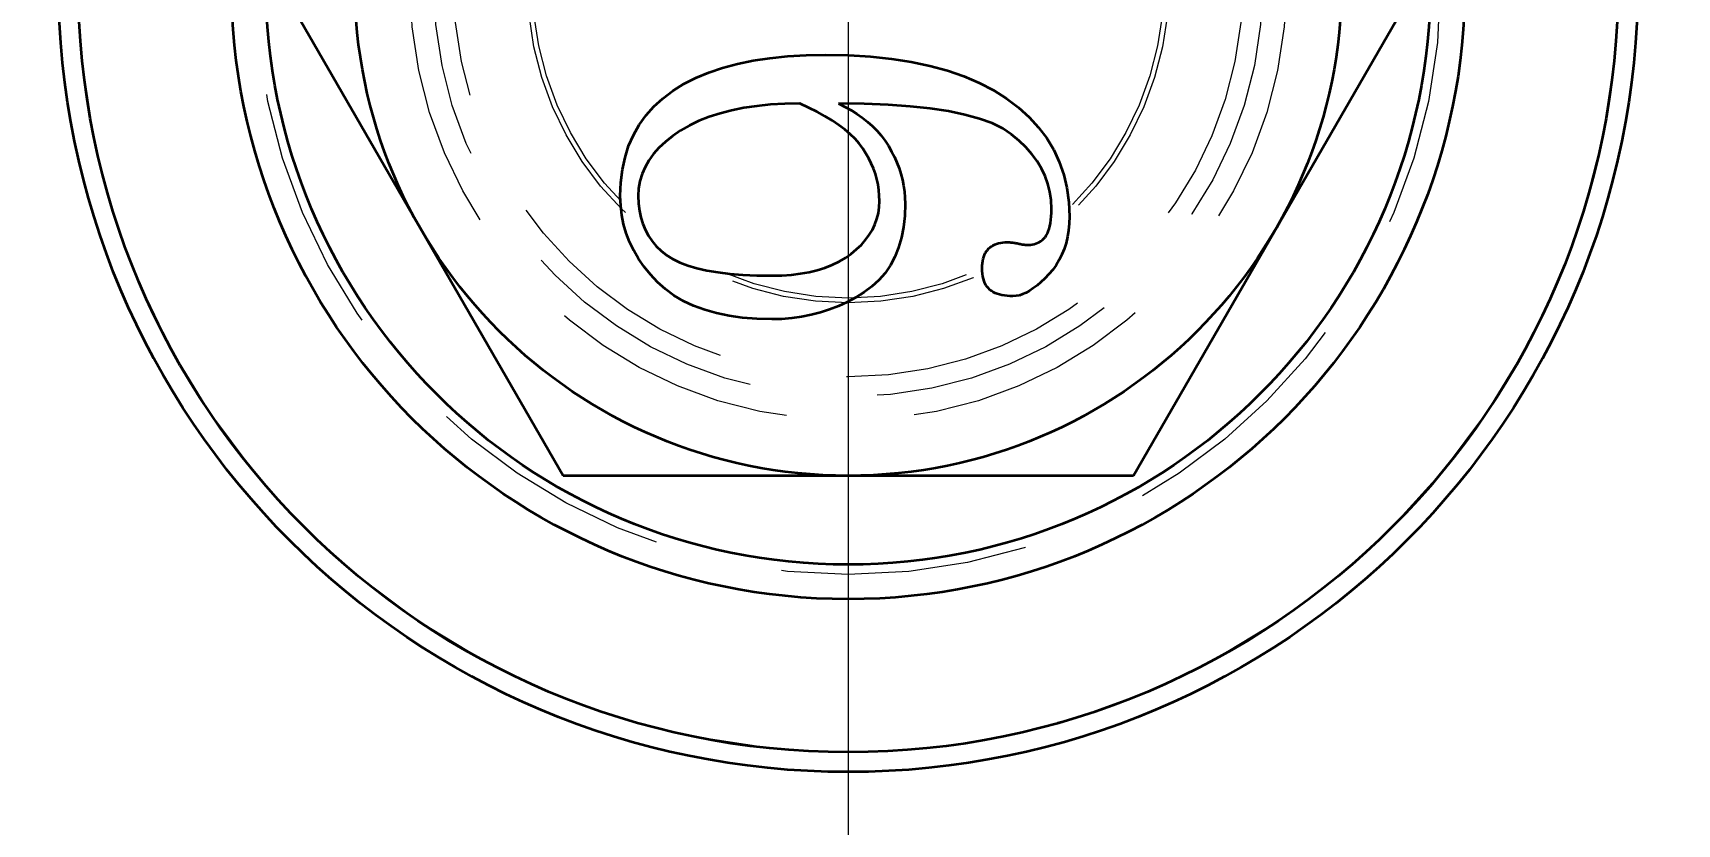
# Model space of a CAD drawing. Header units: millimetres. Extents: x 9439 to 18429, y 1498 to 3280.
# Drawn here: x 9818.16 to 9834.82, y 2890.8 to 2898.82 of the extents above; entities that cross this region are included whole.
import ezdxf

# ---------------------------------------------------------------- set-up
doc = ezdxf.new("R2010")
doc.units = ezdxf.units.MM
doc.linetypes.add('CENTER-HOKUTO', pattern=[23, 20, -1, 1, -1])
doc.linetypes.add('HIDDEN-HOKUTO', pattern=[3.8, 2.5, -1.3])
doc.layers.add('AM_7', color=2, linetype='CENTER-HOKUTO', lineweight=30)
doc.layers.add('AM_HID', color=1, linetype='HIDDEN-HOKUTO', lineweight=25)
doc.layers.add('word_dim', color=253, linetype='Continuous')
doc.styles.get("Standard").update_dxf_attribs({"font": 'romans.shx', "bigfont": 'bigfont.shx'})
doc.dimstyles.new('RS1-6', dxfattribs={"dimscale": 6, "dimtxt": 3.5, "dimasz": 3, "dimexe": 1, "dimexo": 0, "dimgap": 1, "dimtad": 3, "dimdsep": 46, "dimtxsty": 'Standard', "dimblk1": 'OPEN', "dimblk2": 'OPEN', "dimsah": 1, "dimcen": 0, "dimclrd": 256, "dimclre": 256, "dimclrt": 3, "dimadec": 0, "dimazin": 0, "dimtfac": 1, "dimtmove": 0, "dimatfit": 3, "dimldrblk": 'OPEN', "dimfxl": 0, "dimtolj": 1, "dimtzin": 0, "dimarcsym": 0})

# ---------------------------------------------------------------- blocks, each defined once
blk = doc.blocks.new('_Open')
at = {"color": 0, "lineweight": -2}
for p, q in [((-1, 0.16667), (0, 0)), ((-1, -0.16667), (0, 0)), ((0, 0), (-1, 0))]:
    blk.add_line(p, q, dxfattribs=at)
blk = doc.blocks.new('*D268')
at = {"layer": 'DEFPOINTS', "color": 0, "linetype": 'Continuous', "ltscale": 2}
for p in [(10571.049, 3021.932), (10571.049, 2849.659), (9753.733, 2829.082)]:
    blk.add_point(p, dxfattribs=at)
at = {"layer": 'word_dim', "linetype": 'Continuous', "lineweight": -2, "ltscale": 2}
for p, q in [((9753.733, 2829.082), (9753.733, 3027.932)), ((10571.049, 2849.659), (10571.049, 3027.932)), ((9771.733, 3021.932), (10553.049, 3021.932))]:
    blk.add_line(p, q, dxfattribs=at)
at = {"layer": 'word_dim', "linetype": 'Continuous', "lineweight": -2, "ltscale": 2, "xscale": 18, "yscale": 18, "zscale": 18, "rotation": 180}
blk.add_blockref('_Open', (9753.733, 3021.932), dxfattribs=at)
at = {"layer": 'word_dim', "linetype": 'Continuous', "lineweight": -2, "ltscale": 2, "xscale": 18, "yscale": 18, "zscale": 18}
blk.add_blockref('_Open', (10571.049, 3021.932), dxfattribs=at)
at = {"layer": 'word_dim', "color": 3, "linetype": 'Continuous', "ltscale": 2, "insert": (10162.391, 3038.432), "char_height": 21, "attachment_point": 5}
blk.add_mtext('\\A1;817.32', dxfattribs=at)

msp = doc.modelspace()

# ---------------------------------------------------------------- linework, layer by layer
at = {"color": 7, "lineweight": 35, "ltscale": 0.144319}
for p, q in [((9823.535, 2894.332), (9820.649, 2899.332)), ((9832.2, 2899.332), (9829.314, 2894.332))]:
    msp.add_line(p, q, dxfattribs=at)
at = {"color": 7, "lineweight": 35, "ltscale": 0.004951}
msp.add_line((9825.997, 2898.591), (9826.195, 2898.595), dxfattribs=at)
at = {"color": 7, "lineweight": 35, "ltscale": 0.005841}
msp.add_line((9826.195, 2898.595), (9826.429, 2898.59), dxfattribs=at)
at = {"color": 7, "lineweight": 35, "ltscale": 0.003701}
msp.add_line((9825.011, 2898.416), (9825.152, 2898.464), dxfattribs=at)
at = {"color": 7, "lineweight": 35, "ltscale": 0.003879}
msp.add_line((9825.152, 2898.464), (9825.301, 2898.504), dxfattribs=at)
at = {"color": 7, "lineweight": 35, "ltscale": 0.00407}
msp.add_line((9825.301, 2898.504), (9825.461, 2898.536), dxfattribs=at)
at = {"color": 7, "lineweight": 35, "ltscale": 0.004276}
msp.add_line((9825.461, 2898.536), (9825.63, 2898.562), dxfattribs=at)
at = {"color": 7, "lineweight": 35, "ltscale": 0.004493}
msp.add_line((9825.63, 2898.562), (9825.809, 2898.58), dxfattribs=at)
at = {"color": 7, "lineweight": 35, "ltscale": 0.004717}
msp.add_line((9825.809, 2898.58), (9825.997, 2898.591), dxfattribs=at)
at = {"color": 7, "lineweight": 35, "ltscale": 0.005572}
msp.add_line((9826.429, 2898.59), (9826.651, 2898.577), dxfattribs=at)
at = {"color": 7, "lineweight": 35, "ltscale": 0.005308}
msp.add_line((9826.651, 2898.577), (9826.862, 2898.555), dxfattribs=at)
at = {"color": 7, "lineweight": 35, "ltscale": 0.005061}
msp.add_line((9826.862, 2898.555), (9827.062, 2898.524), dxfattribs=at)
at = {"color": 7, "lineweight": 35, "ltscale": 0.004828}
msp.add_line((9827.062, 2898.524), (9827.251, 2898.484), dxfattribs=at)
at = {"color": 7, "lineweight": 35, "ltscale": 0.004605}
msp.add_line((9827.251, 2898.484), (9827.429, 2898.436), dxfattribs=at)
at = {"color": 7, "lineweight": 35, "ltscale": 0.004404}
msp.add_line((9827.429, 2898.436), (9827.596, 2898.378), dxfattribs=at)
at = {"color": 7, "lineweight": 35, "ltscale": 0.003278}
msp.add_line((9824.648, 2898.231), (9824.76, 2898.3), dxfattribs=at)
at = {"color": 7, "lineweight": 35, "ltscale": 0.003398}
msp.add_line((9824.76, 2898.3), (9824.881, 2898.362), dxfattribs=at)
at = {"color": 7, "lineweight": 35, "ltscale": 0.003541}
msp.add_line((9824.881, 2898.362), (9825.011, 2898.416), dxfattribs=at)
at = {"color": 7, "lineweight": 35, "ltscale": 0.004224}
msp.add_line((9827.596, 2898.378), (9827.751, 2898.312), dxfattribs=at)
at = {"color": 7, "lineweight": 35, "ltscale": 0.004064}
msp.add_line((9827.751, 2898.312), (9827.895, 2898.237), dxfattribs=at)
at = {"color": 7, "lineweight": 35, "ltscale": 0.003072}
msp.add_line((9824.456, 2898.072), (9824.547, 2898.154), dxfattribs=at)
at = {"color": 7, "lineweight": 35, "ltscale": 0.003168}
msp.add_line((9824.547, 2898.154), (9824.648, 2898.231), dxfattribs=at)
at = {"color": 7, "lineweight": 35, "ltscale": 0.003642}
msp.add_line((9825.783, 2898.098), (9825.637, 2898.09), dxfattribs=at)
at = {"color": 7, "lineweight": 35, "ltscale": 0.003814}
msp.add_line((9825.935, 2898.101), (9825.783, 2898.098), dxfattribs=at)
at = {"color": 7, "lineweight": 35, "ltscale": 0.002497}
msp.add_line((9826.026, 2898.059), (9825.935, 2898.101), dxfattribs=at)
at = {"color": 7, "lineweight": 35, "ltscale": 0.006524}
msp.add_line((9826.586, 2898.098), (9826.325, 2898.101), dxfattribs=at)
at = {"color": 7, "lineweight": 35, "ltscale": 0.001836}
msp.add_line((9826.325, 2898.101), (9826.391, 2898.068), dxfattribs=at)
at = {"color": 7, "lineweight": 35, "ltscale": 0.006052}
msp.add_line((9826.828, 2898.088), (9826.586, 2898.098), dxfattribs=at)
at = {"color": 7, "lineweight": 35, "ltscale": 0.003931}
msp.add_line((9827.895, 2898.237), (9828.028, 2898.153), dxfattribs=at)
at = {"color": 7, "lineweight": 35, "ltscale": 0.003794}
msp.add_line((9828.028, 2898.153), (9828.149, 2898.061), dxfattribs=at)
at = {"color": 7, "lineweight": 35, "ltscale": 0.00297}
msp.add_line((9824.307, 2897.885), (9824.376, 2897.982), dxfattribs=at)
at = {"color": 7, "lineweight": 35, "ltscale": 0.003003}
msp.add_line((9824.376, 2897.982), (9824.456, 2898.072), dxfattribs=at)
at = {"color": 7, "lineweight": 35, "ltscale": 0.00278}
msp.add_line((9825.015, 2897.967), (9824.912, 2897.926), dxfattribs=at)
at = {"color": 7, "lineweight": 35, "ltscale": 0.002898}
msp.add_line((9825.126, 2898.002), (9825.015, 2897.967), dxfattribs=at)
at = {"color": 7, "lineweight": 35, "ltscale": 0.003029}
msp.add_line((9825.243, 2898.032), (9825.126, 2898.002), dxfattribs=at)
at = {"color": 7, "lineweight": 35, "ltscale": 0.003171}
msp.add_line((9825.367, 2898.057), (9825.243, 2898.032), dxfattribs=at)
at = {"color": 7, "lineweight": 35, "ltscale": 0.00332}
msp.add_line((9825.499, 2898.076), (9825.367, 2898.057), dxfattribs=at)
at = {"color": 7, "lineweight": 35, "ltscale": 0.003478}
msp.add_line((9825.637, 2898.09), (9825.499, 2898.076), dxfattribs=at)
at = {"color": 7, "lineweight": 35, "ltscale": 0.00237}
msp.add_line((9826.11, 2898.016), (9826.026, 2898.059), dxfattribs=at)
at = {"color": 7, "lineweight": 35, "ltscale": 0.002248}
msp.add_line((9826.189, 2897.972), (9826.11, 2898.016), dxfattribs=at)
at = {"color": 7, "lineweight": 35, "ltscale": 0.002127}
msp.add_line((9826.262, 2897.928), (9826.189, 2897.972), dxfattribs=at)
at = {"color": 7, "lineweight": 35, "ltscale": 0.002014}
msp.add_line((9826.328, 2897.883), (9826.262, 2897.928), dxfattribs=at)
at = {"color": 7, "lineweight": 35, "ltscale": 0.001788}
msp.add_line((9826.391, 2898.068), (9826.454, 2898.034), dxfattribs=at)
at = {"color": 7, "lineweight": 35, "ltscale": 0.001745}
msp.add_line((9826.454, 2898.034), (9826.513, 2897.997), dxfattribs=at)
at = {"color": 7, "lineweight": 35, "ltscale": 0.001707}
msp.add_line((9826.513, 2897.997), (9826.569, 2897.957), dxfattribs=at)
at = {"color": 7, "lineweight": 35, "ltscale": 0.001674}
msp.add_line((9826.569, 2897.957), (9826.621, 2897.915), dxfattribs=at)
at = {"color": 7, "lineweight": 35, "ltscale": 0.005588}
msp.add_line((9827.051, 2898.073), (9826.828, 2898.088), dxfattribs=at)
at = {"color": 7, "lineweight": 35, "ltscale": 0.005129}
msp.add_line((9827.255, 2898.051), (9827.051, 2898.073), dxfattribs=at)
at = {"color": 7, "lineweight": 35, "ltscale": 0.004678}
msp.add_line((9827.44, 2898.023), (9827.255, 2898.051), dxfattribs=at)
at = {"color": 7, "lineweight": 35, "ltscale": 0.004237}
msp.add_line((9827.606, 2897.988), (9827.44, 2898.023), dxfattribs=at)
at = {"color": 7, "lineweight": 35, "ltscale": 0.003813}
msp.add_line((9827.753, 2897.948), (9827.606, 2897.988), dxfattribs=at)
at = {"color": 7, "lineweight": 35, "ltscale": 0.003409}
msp.add_line((9827.881, 2897.901), (9827.753, 2897.948), dxfattribs=at)
at = {"color": 7, "lineweight": 35, "ltscale": 0.003647}
msp.add_line((9828.149, 2898.061), (9828.257, 2897.963), dxfattribs=at)
at = {"color": 7, "lineweight": 35, "ltscale": 0.00353}
msp.add_line((9828.257, 2897.963), (9828.353, 2897.859), dxfattribs=at)
at = {"color": 7, "lineweight": 35, "ltscale": 0.003}
msp.add_line((9824.2, 2897.672), (9824.248, 2897.782), dxfattribs=at)
at = {"color": 7, "lineweight": 35, "ltscale": 0.002968}
msp.add_line((9824.248, 2897.782), (9824.307, 2897.885), dxfattribs=at)
at = {"color": 7, "lineweight": 35, "ltscale": 0.002331}
msp.add_line((9824.645, 2897.772), (9824.572, 2897.714), dxfattribs=at)
at = {"color": 7, "lineweight": 35, "ltscale": 0.002469}
msp.add_line((9824.726, 2897.828), (9824.645, 2897.772), dxfattribs=at)
at = {"color": 7, "lineweight": 35, "ltscale": 0.002582}
msp.add_line((9824.815, 2897.88), (9824.726, 2897.828), dxfattribs=at)
at = {"color": 7, "lineweight": 35, "ltscale": 0.002673}
msp.add_line((9824.912, 2897.926), (9824.815, 2897.88), dxfattribs=at)
at = {"color": 7, "lineweight": 35, "ltscale": 0.001903}
msp.add_line((9826.389, 2897.837), (9826.328, 2897.883), dxfattribs=at)
at = {"color": 7, "lineweight": 35, "ltscale": 0.001797}
msp.add_line((9826.444, 2897.79), (9826.389, 2897.837), dxfattribs=at)
at = {"color": 7, "lineweight": 35, "ltscale": 0.001701}
msp.add_line((9826.493, 2897.743), (9826.444, 2897.79), dxfattribs=at)
at = {"color": 7, "lineweight": 35, "ltscale": 0.001648}
for p, q in [((9826.621, 2897.915), (9826.67, 2897.871)), ((9824.369, 2896.82), (9824.4, 2896.762))]:
    msp.add_line(p, q, dxfattribs=at)
at = {"color": 7, "lineweight": 35, "ltscale": 0.001627}
msp.add_line((9826.67, 2897.871), (9826.716, 2897.825), dxfattribs=at)
at = {"color": 7, "lineweight": 35, "ltscale": 0.001613}
for p, q in [((9826.716, 2897.825), (9826.758, 2897.776)), ((9826.535, 2897.695), (9826.493, 2897.743))]:
    msp.add_line(p, q, dxfattribs=at)
at = {"color": 7, "lineweight": 35, "ltscale": 0.001605}
for p, q in [((9826.758, 2897.776), (9826.797, 2897.725)), ((9826.797, 2897.725), (9826.832, 2897.672))]:
    msp.add_line(p, q, dxfattribs=at)
at = {"color": 7, "lineweight": 35, "ltscale": 0.003031}
msp.add_line((9827.99, 2897.848), (9827.881, 2897.901), dxfattribs=at)
at = {"color": 7, "lineweight": 35, "ltscale": 0.002698}
msp.add_line((9828.08, 2897.789), (9827.99, 2897.848), dxfattribs=at)
at = {"color": 7, "lineweight": 35, "ltscale": 0.002489}
msp.add_line((9828.157, 2897.725), (9828.08, 2897.789), dxfattribs=at)
at = {"color": 7, "lineweight": 35, "ltscale": 0.003447}
msp.add_line((9828.353, 2897.859), (9828.436, 2897.749), dxfattribs=at)
at = {"color": 7, "lineweight": 35, "ltscale": 0.003064}
msp.add_line((9824.163, 2897.555), (9824.2, 2897.672), dxfattribs=at)
at = {"color": 7, "lineweight": 35, "ltscale": 0.002099}
msp.add_line((9824.507, 2897.653), (9824.452, 2897.591), dxfattribs=at)
at = {"color": 7, "lineweight": 35, "ltscale": 0.002208}
msp.add_line((9824.572, 2897.714), (9824.507, 2897.653), dxfattribs=at)
at = {"color": 7, "lineweight": 35, "ltscale": 0.001531}
msp.add_line((9826.572, 2897.646), (9826.535, 2897.695), dxfattribs=at)
at = {"color": 7, "lineweight": 35, "ltscale": 0.001481}
msp.add_line((9826.604, 2897.596), (9826.572, 2897.646), dxfattribs=at)
at = {"color": 7, "lineweight": 35, "ltscale": 0.001455}
msp.add_line((9826.633, 2897.545), (9826.604, 2897.596), dxfattribs=at)
at = {"color": 7, "lineweight": 35, "ltscale": 0.001591}
msp.add_line((9826.832, 2897.672), (9826.864, 2897.617), dxfattribs=at)
at = {"color": 7, "lineweight": 35, "ltscale": 0.001569}
msp.add_line((9826.864, 2897.617), (9826.893, 2897.561), dxfattribs=at)
at = {"color": 7, "lineweight": 35, "ltscale": 0.002384}
msp.add_line((9828.225, 2897.659), (9828.157, 2897.725), dxfattribs=at)
at = {"color": 7, "lineweight": 35, "ltscale": 0.002291}
msp.add_line((9828.286, 2897.59), (9828.225, 2897.659), dxfattribs=at)
at = {"color": 7, "lineweight": 35, "ltscale": 0.003399}
msp.add_line((9828.436, 2897.749), (9828.506, 2897.633), dxfattribs=at)
at = {"color": 7, "lineweight": 35, "ltscale": 0.003386}
msp.add_line((9828.506, 2897.633), (9828.563, 2897.51), dxfattribs=at)
at = {"color": 7, "lineweight": 35, "ltscale": 0.003281}
msp.add_line((9824.12, 2897.302), (9824.136, 2897.432), dxfattribs=at)
at = {"color": 7, "lineweight": 35, "ltscale": 0.003158}
msp.add_line((9824.136, 2897.432), (9824.163, 2897.555), dxfattribs=at)
at = {"color": 7, "lineweight": 35, "ltscale": 0.0019}
msp.add_line((9824.366, 2897.458), (9824.336, 2897.388), dxfattribs=at)
at = {"color": 7, "lineweight": 35, "ltscale": 0.001943}
msp.add_line((9824.404, 2897.525), (9824.366, 2897.458), dxfattribs=at)
at = {"color": 7, "lineweight": 35, "ltscale": 0.002012}
msp.add_line((9824.452, 2897.591), (9824.404, 2897.525), dxfattribs=at)
at = {"color": 7, "lineweight": 35, "ltscale": 0.001431}
msp.add_line((9826.658, 2897.494), (9826.633, 2897.545), dxfattribs=at)
at = {"color": 7, "lineweight": 35, "ltscale": 0.001414}
msp.add_line((9826.68, 2897.442), (9826.658, 2897.494), dxfattribs=at)
at = {"color": 7, "lineweight": 35, "ltscale": 0.001402}
msp.add_line((9826.699, 2897.389), (9826.68, 2897.442), dxfattribs=at)
at = {"color": 7, "lineweight": 35, "ltscale": 0.001548}
msp.add_line((9826.893, 2897.561), (9826.918, 2897.504), dxfattribs=at)
at = {"color": 7, "lineweight": 35, "ltscale": 0.001534}
msp.add_line((9826.918, 2897.504), (9826.94, 2897.447), dxfattribs=at)
at = {"color": 7, "lineweight": 35, "ltscale": 0.001525}
for p, q in [((9826.94, 2897.447), (9826.959, 2897.389)), ((9826.986, 2897.27), (9826.994, 2897.21))]:
    msp.add_line(p, q, dxfattribs=at)
at = {"color": 7, "lineweight": 35, "ltscale": 0.002216}
msp.add_line((9828.338, 2897.518), (9828.286, 2897.59), dxfattribs=at)
at = {"color": 7, "lineweight": 35, "ltscale": 0.002159}
msp.add_line((9828.382, 2897.444), (9828.338, 2897.518), dxfattribs=at)
at = {"color": 7, "lineweight": 35, "ltscale": 0.00212}
msp.add_line((9828.419, 2897.367), (9828.382, 2897.444), dxfattribs=at)
at = {"color": 7, "lineweight": 35, "ltscale": 0.003411}
msp.add_line((9828.563, 2897.51), (9828.608, 2897.381), dxfattribs=at)
at = {"color": 7, "lineweight": 35, "ltscale": 0.003428}
for p, q in [((9824.115, 2897.165), (9824.12, 2897.302)), ((9825.353, 2895.932), (9825.217, 2895.951))]:
    msp.add_line(p, q, dxfattribs=at)
at = {"color": 7, "lineweight": 35, "ltscale": 0.001891}
msp.add_line((9824.314, 2897.316), (9824.301, 2897.241), dxfattribs=at)
at = {"color": 7, "lineweight": 35, "ltscale": 0.001881}
msp.add_line((9824.336, 2897.388), (9824.314, 2897.316), dxfattribs=at)
at = {"color": 7, "lineweight": 35, "ltscale": 0.001396}
msp.add_line((9826.714, 2897.335), (9826.699, 2897.389), dxfattribs=at)
at = {"color": 7, "lineweight": 35, "ltscale": 0.001393}
msp.add_line((9826.726, 2897.281), (9826.714, 2897.335), dxfattribs=at)
at = {"color": 7, "lineweight": 35, "ltscale": 0.001399}
msp.add_line((9826.734, 2897.225), (9826.726, 2897.281), dxfattribs=at)
at = {"color": 7, "lineweight": 35, "ltscale": 0.001521}
for p, q in [((9826.959, 2897.389), (9826.974, 2897.33)), ((9826.974, 2897.33), (9826.986, 2897.27))]:
    msp.add_line(p, q, dxfattribs=at)
at = {"color": 7, "lineweight": 35, "ltscale": 0.002105}
msp.add_line((9828.447, 2897.288), (9828.419, 2897.367), dxfattribs=at)
at = {"color": 7, "lineweight": 35, "ltscale": 0.002109}
msp.add_line((9828.467, 2897.206), (9828.447, 2897.288), dxfattribs=at)
at = {"color": 7, "lineweight": 35, "ltscale": 0.003472}
msp.add_line((9828.608, 2897.381), (9828.64, 2897.246), dxfattribs=at)
at = {"color": 7, "lineweight": 35, "ltscale": 0.002443}
msp.add_line((9824.119, 2897.067), (9824.115, 2897.165), dxfattribs=at)
at = {"color": 7, "lineweight": 35, "ltscale": 0.001923}
msp.add_line((9824.301, 2897.241), (9824.297, 2897.165), dxfattribs=at)
at = {"color": 7, "lineweight": 35, "ltscale": 0.001906}
msp.add_line((9824.297, 2897.165), (9824.3, 2897.088), dxfattribs=at)
at = {"color": 7, "lineweight": 35, "ltscale": 0.001405}
msp.add_line((9826.739, 2897.169), (9826.734, 2897.225), dxfattribs=at)
at = {"color": 7, "lineweight": 35, "ltscale": 0.00154}
msp.add_line((9826.738, 2897.051), (9826.741, 2897.113), dxfattribs=at)
at = {"color": 7, "lineweight": 35, "ltscale": 0.001421}
msp.add_line((9826.741, 2897.113), (9826.739, 2897.169), dxfattribs=at)
at = {"color": 7, "lineweight": 35, "ltscale": 0.001536}
msp.add_line((9826.994, 2897.21), (9826.999, 2897.149), dxfattribs=at)
at = {"color": 7, "lineweight": 35, "ltscale": 0.001551}
msp.add_line((9826.999, 2897.149), (9827.001, 2897.087), dxfattribs=at)
at = {"color": 7, "lineweight": 35, "ltscale": 0.002134}
for p, q in [((9828.479, 2897.122), (9828.467, 2897.206)), ((9826.028, 2896.394), (9826.111, 2896.414))]:
    msp.add_line(p, q, dxfattribs=at)
at = {"color": 7, "lineweight": 35, "ltscale": 0.00218}
msp.add_line((9828.483, 2897.035), (9828.479, 2897.122), dxfattribs=at)
at = {"color": 7, "lineweight": 35, "ltscale": 0.003569}
msp.add_line((9828.64, 2897.246), (9828.659, 2897.104), dxfattribs=at)
at = {"color": 7, "lineweight": 35, "ltscale": 0.003695}
msp.add_line((9828.659, 2897.104), (9828.665, 2896.957), dxfattribs=at)
at = {"color": 7, "lineweight": 35, "ltscale": 0.002399}
msp.add_line((9824.13, 2896.972), (9824.119, 2897.067), dxfattribs=at)
at = {"color": 7, "lineweight": 35, "ltscale": 0.002371}
msp.add_line((9824.149, 2896.879), (9824.13, 2896.972), dxfattribs=at)
at = {"color": 7, "lineweight": 35, "ltscale": 0.001827}
msp.add_line((9824.3, 2897.088), (9824.309, 2897.016), dxfattribs=at)
at = {"color": 7, "lineweight": 35, "ltscale": 0.001759}
msp.add_line((9824.309, 2897.016), (9824.323, 2896.947), dxfattribs=at)
at = {"color": 7, "lineweight": 35, "ltscale": 0.001706}
msp.add_line((9824.323, 2896.947), (9824.343, 2896.882), dxfattribs=at)
at = {"color": 7, "lineweight": 35, "ltscale": 0.001487}
msp.add_line((9826.695, 2896.878), (9826.715, 2896.934), dxfattribs=at)
at = {"color": 7, "lineweight": 35, "ltscale": 0.00149}
msp.add_line((9826.715, 2896.934), (9826.73, 2896.992), dxfattribs=at)
at = {"color": 7, "lineweight": 35, "ltscale": 0.001506}
msp.add_line((9826.73, 2896.992), (9826.738, 2897.051), dxfattribs=at)
at = {"color": 7, "lineweight": 35, "ltscale": 0.002873}
msp.add_line((9826.997, 2896.965), (9826.985, 2896.851), dxfattribs=at)
at = {"color": 7, "lineweight": 35, "ltscale": 0.003035}
msp.add_line((9827.001, 2897.087), (9826.997, 2896.965), dxfattribs=at)
at = {"color": 7, "lineweight": 35, "ltscale": 0.0008811}
msp.add_line((9828.477, 2896.922), (9828.481, 2896.957), dxfattribs=at)
at = {"color": 7, "lineweight": 35, "ltscale": 0.000942733}
msp.add_line((9828.481, 2896.957), (9828.483, 2896.994), dxfattribs=at)
at = {"color": 7, "lineweight": 35, "ltscale": 0.001009}
msp.add_line((9828.483, 2896.994), (9828.483, 2897.035), dxfattribs=at)
at = {"color": 7, "lineweight": 35, "ltscale": 0.001785}
msp.add_line((9828.665, 2896.957), (9828.663, 2896.885), dxfattribs=at)
at = {"color": 7, "lineweight": 35, "ltscale": 0.00236}
msp.add_line((9824.175, 2896.788), (9824.149, 2896.879), dxfattribs=at)
at = {"color": 7, "lineweight": 35, "ltscale": 0.002364}
msp.add_line((9824.209, 2896.7), (9824.175, 2896.788), dxfattribs=at)
at = {"color": 7, "lineweight": 35, "ltscale": 0.00167}
msp.add_line((9824.343, 2896.882), (9824.369, 2896.82), dxfattribs=at)
at = {"color": 7, "lineweight": 35, "ltscale": 0.001647}
msp.add_line((9824.4, 2896.762), (9824.437, 2896.708), dxfattribs=at)
at = {"color": 7, "lineweight": 35, "ltscale": 0.00157}
for p, q in [((9826.601, 2896.72), (9826.638, 2896.771)), ((9828.632, 2896.688), (9828.613, 2896.628))]:
    msp.add_line(p, q, dxfattribs=at)
at = {"color": 7, "lineweight": 35, "ltscale": 0.001527}
msp.add_line((9826.638, 2896.771), (9826.67, 2896.823), dxfattribs=at)
at = {"color": 7, "lineweight": 35, "ltscale": 0.0015}
msp.add_line((9826.67, 2896.823), (9826.695, 2896.878), dxfattribs=at)
at = {"color": 7, "lineweight": 35, "ltscale": 0.002731}
msp.add_line((9826.985, 2896.851), (9826.964, 2896.744), dxfattribs=at)
at = {"color": 7, "lineweight": 35, "ltscale": 0.000523118}
msp.add_line((9828.418, 2896.749), (9828.431, 2896.766), dxfattribs=at)
at = {"color": 7, "lineweight": 35, "ltscale": 0.000560978}
msp.add_line((9828.431, 2896.766), (9828.442, 2896.785), dxfattribs=at)
at = {"color": 7, "lineweight": 35, "ltscale": 0.000603301}
msp.add_line((9828.442, 2896.785), (9828.451, 2896.807), dxfattribs=at)
at = {"color": 7, "lineweight": 35, "ltscale": 0.000651922}
msp.add_line((9828.451, 2896.807), (9828.46, 2896.832), dxfattribs=at)
at = {"color": 7, "lineweight": 35, "ltscale": 0.000705045}
msp.add_line((9828.46, 2896.832), (9828.467, 2896.859), dxfattribs=at)
at = {"color": 7, "lineweight": 35, "ltscale": 0.000761895}
msp.add_line((9828.467, 2896.859), (9828.473, 2896.889), dxfattribs=at)
at = {"color": 7, "lineweight": 35, "ltscale": 0.000821306}
msp.add_line((9828.473, 2896.889), (9828.477, 2896.922), dxfattribs=at)
at = {"color": 7, "lineweight": 35, "ltscale": 0.001662}
msp.add_line((9828.657, 2896.817), (9828.646, 2896.751), dxfattribs=at)
at = {"color": 7, "lineweight": 35, "ltscale": 0.001721}
msp.add_line((9828.663, 2896.885), (9828.657, 2896.817), dxfattribs=at)
at = {"color": 7, "lineweight": 35, "ltscale": 0.002386}
for p, q in [((9824.251, 2896.614), (9824.209, 2896.7)), ((9826.797, 2896.385), (9826.735, 2896.313))]:
    msp.add_line(p, q, dxfattribs=at)
at = {"color": 7, "lineweight": 35, "ltscale": 0.002422}
msp.add_line((9824.3, 2896.53), (9824.251, 2896.614), dxfattribs=at)
at = {"color": 7, "lineweight": 35, "ltscale": 0.001661}
msp.add_line((9824.437, 2896.708), (9824.48, 2896.657), dxfattribs=at)
at = {"color": 7, "lineweight": 35, "ltscale": 0.00169}
msp.add_line((9824.48, 2896.657), (9824.529, 2896.61), dxfattribs=at)
at = {"color": 7, "lineweight": 35, "ltscale": 0.00174}
msp.add_line((9824.529, 2896.61), (9824.583, 2896.567), dxfattribs=at)
at = {"color": 7, "lineweight": 35, "ltscale": 0.001765}
msp.add_line((9826.455, 2896.58), (9826.509, 2896.625), dxfattribs=at)
at = {"color": 7, "lineweight": 35, "ltscale": 0.001689}
msp.add_line((9826.509, 2896.625), (9826.558, 2896.672), dxfattribs=at)
at = {"color": 7, "lineweight": 35, "ltscale": 0.001625}
msp.add_line((9826.558, 2896.672), (9826.601, 2896.72), dxfattribs=at)
at = {"color": 7, "lineweight": 35, "ltscale": 0.002511}
msp.add_line((9826.935, 2896.644), (9826.897, 2896.55), dxfattribs=at)
at = {"color": 7, "lineweight": 35, "ltscale": 0.002609}
msp.add_line((9826.964, 2896.744), (9826.935, 2896.644), dxfattribs=at)
at = {"color": 7, "lineweight": 35, "ltscale": 0.000473652}
msp.add_line((9827.813, 2896.587), (9827.823, 2896.603), dxfattribs=at)
at = {"color": 7, "lineweight": 35, "ltscale": 0.000466929}
for p, q in [((9827.823, 2896.603), (9827.834, 2896.618)), ((9827.86, 2896.644), (9827.875, 2896.655))]:
    msp.add_line(p, q, dxfattribs=at)
at = {"color": 7, "lineweight": 35, "ltscale": 0.000459117}
for p, q in [((9827.834, 2896.618), (9827.846, 2896.632)), ((9827.846, 2896.632), (9827.86, 2896.644))]:
    msp.add_line(p, q, dxfattribs=at)
at = {"color": 7, "lineweight": 35, "ltscale": 0.000472345}
msp.add_line((9827.875, 2896.655), (9827.891, 2896.665), dxfattribs=at)
at = {"color": 7, "lineweight": 35, "ltscale": 0.000486641}
msp.add_line((9827.891, 2896.665), (9827.909, 2896.673), dxfattribs=at)
at = {"color": 7, "lineweight": 35, "ltscale": 0.000504706}
msp.add_line((9827.909, 2896.673), (9827.927, 2896.68), dxfattribs=at)
at = {"color": 7, "lineweight": 35, "ltscale": 0.000524414}
for p, q in [((9827.927, 2896.68), (9827.948, 2896.686)), ((9827.792, 2896.53), (9827.797, 2896.55))]:
    msp.add_line(p, q, dxfattribs=at)
at = {"color": 7, "lineweight": 35, "ltscale": 0.000547357}
msp.add_line((9827.948, 2896.686), (9827.969, 2896.691), dxfattribs=at)
at = {"color": 7, "lineweight": 35, "ltscale": 0.000575086}
msp.add_line((9827.969, 2896.691), (9827.992, 2896.694), dxfattribs=at)
at = {"color": 7, "lineweight": 35, "ltscale": 0.000603054}
for p, q in [((9827.992, 2896.694), (9828.016, 2896.696)), ((9827.782, 2896.462), (9827.784, 2896.486))]:
    msp.add_line(p, q, dxfattribs=at)
at = {"color": 7, "lineweight": 35, "ltscale": 0.000634987}
for p, q in [((9828.016, 2896.696), (9828.041, 2896.697)), ((9827.781, 2896.437), (9827.782, 2896.462))]:
    msp.add_line(p, q, dxfattribs=at)
at = {"color": 7, "lineweight": 35, "ltscale": 0.000259417}
msp.add_line((9828.041, 2896.697), (9828.052, 2896.697), dxfattribs=at)
at = {"color": 7, "lineweight": 35, "ltscale": 0.000259619}
for p, q in [((9828.052, 2896.697), (9828.062, 2896.696)), ((9828.228, 2896.671), (9828.239, 2896.671))]:
    msp.add_line(p, q, dxfattribs=at)
at = {"color": 7, "lineweight": 35, "ltscale": 0.000261371}
msp.add_line((9828.062, 2896.696), (9828.072, 2896.695), dxfattribs=at)
at = {"color": 7, "lineweight": 35, "ltscale": 0.000260407}
msp.add_line((9828.072, 2896.695), (9828.083, 2896.695), dxfattribs=at)
at = {"color": 7, "lineweight": 35, "ltscale": 0.000262531}
for p, q in [((9828.083, 2896.695), (9828.093, 2896.693)), ((9828.197, 2896.674), (9828.208, 2896.673))]:
    msp.add_line(p, q, dxfattribs=at)
at = {"color": 7, "lineweight": 35, "ltscale": 0.000261972}
for p, q in [((9828.093, 2896.693), (9828.104, 2896.692)), ((9828.187, 2896.675), (9828.197, 2896.674))]:
    msp.add_line(p, q, dxfattribs=at)
at = {"color": 7, "lineweight": 35, "ltscale": 0.000262651}
msp.add_line((9828.104, 2896.692), (9828.114, 2896.69), dxfattribs=at)
at = {"color": 7, "lineweight": 35, "ltscale": 0.000265455}
msp.add_line((9828.114, 2896.69), (9828.124, 2896.688), dxfattribs=at)
at = {"color": 7, "lineweight": 35, "ltscale": 0.000265152}
msp.add_line((9828.124, 2896.688), (9828.135, 2896.686), dxfattribs=at)
at = {"color": 7, "lineweight": 35, "ltscale": 0.000268321}
msp.add_line((9828.135, 2896.686), (9828.145, 2896.684), dxfattribs=at)
at = {"color": 7, "lineweight": 35, "ltscale": 0.000266837}
msp.add_line((9828.145, 2896.684), (9828.156, 2896.681), dxfattribs=at)
at = {"color": 7, "lineweight": 35, "ltscale": 0.000266335}
msp.add_line((9828.156, 2896.681), (9828.166, 2896.679), dxfattribs=at)
at = {"color": 7, "lineweight": 35, "ltscale": 0.000263955}
msp.add_line((9828.166, 2896.679), (9828.176, 2896.677), dxfattribs=at)
at = {"color": 7, "lineweight": 35, "ltscale": 0.000262894}
msp.add_line((9828.176, 2896.677), (9828.187, 2896.675), dxfattribs=at)
at = {"color": 7, "lineweight": 35, "ltscale": 0.000261927}
msp.add_line((9828.208, 2896.673), (9828.218, 2896.672), dxfattribs=at)
at = {"color": 7, "lineweight": 35, "ltscale": 0.000259848}
msp.add_line((9828.218, 2896.672), (9828.228, 2896.671), dxfattribs=at)
at = {"color": 7, "lineweight": 35, "ltscale": 0.000260943}
msp.add_line((9828.239, 2896.671), (9828.249, 2896.671), dxfattribs=at)
at = {"color": 7, "lineweight": 35, "ltscale": 0.000510029}
msp.add_line((9828.249, 2896.671), (9828.27, 2896.671), dxfattribs=at)
at = {"color": 7, "lineweight": 35, "ltscale": 0.000493227}
msp.add_line((9828.27, 2896.671), (9828.289, 2896.674), dxfattribs=at)
at = {"color": 7, "lineweight": 35, "ltscale": 0.000481504}
msp.add_line((9828.289, 2896.674), (9828.308, 2896.678), dxfattribs=at)
at = {"color": 7, "lineweight": 35, "ltscale": 0.000473537}
msp.add_line((9828.308, 2896.678), (9828.326, 2896.683), dxfattribs=at)
at = {"color": 7, "lineweight": 35, "ltscale": 0.000465543}
msp.add_line((9828.326, 2896.683), (9828.343, 2896.69), dxfattribs=at)
at = {"color": 7, "lineweight": 35, "ltscale": 0.000464782}
msp.add_line((9828.343, 2896.69), (9828.36, 2896.699), dxfattribs=at)
at = {"color": 7, "lineweight": 35, "ltscale": 0.000468124}
msp.add_line((9828.36, 2896.699), (9828.376, 2896.709), dxfattribs=at)
at = {"color": 7, "lineweight": 35, "ltscale": 0.00047496}
msp.add_line((9828.376, 2896.709), (9828.391, 2896.721), dxfattribs=at)
at = {"color": 7, "lineweight": 35, "ltscale": 0.000484723}
msp.add_line((9828.391, 2896.721), (9828.405, 2896.734), dxfattribs=at)
at = {"color": 7, "lineweight": 35, "ltscale": 0.000500174}
msp.add_line((9828.405, 2896.734), (9828.418, 2896.749), dxfattribs=at)
at = {"color": 7, "lineweight": 35, "ltscale": 0.001539}
msp.add_line((9828.613, 2896.628), (9828.59, 2896.571), dxfattribs=at)
at = {"color": 7, "lineweight": 35, "ltscale": 0.00161}
msp.add_line((9828.646, 2896.751), (9828.632, 2896.688), dxfattribs=at)
at = {"color": 7, "lineweight": 35, "ltscale": 0.002475}
msp.add_line((9824.356, 2896.449), (9824.3, 2896.53), dxfattribs=at)
at = {"color": 7, "lineweight": 35, "ltscale": 0.00254}
msp.add_line((9824.421, 2896.37), (9824.356, 2896.449), dxfattribs=at)
at = {"color": 7, "lineweight": 35, "ltscale": 0.001841}
msp.add_line((9824.583, 2896.567), (9824.645, 2896.527), dxfattribs=at)
at = {"color": 7, "lineweight": 35, "ltscale": 0.002006}
msp.add_line((9824.645, 2896.527), (9824.717, 2896.492), dxfattribs=at)
at = {"color": 7, "lineweight": 35, "ltscale": 0.002191}
msp.add_line((9824.717, 2896.492), (9824.799, 2896.461), dxfattribs=at)
at = {"color": 7, "lineweight": 35, "ltscale": 0.002392}
msp.add_line((9824.799, 2896.461), (9824.891, 2896.434), dxfattribs=at)
at = {"color": 7, "lineweight": 35, "ltscale": 0.002604}
msp.add_line((9824.891, 2896.434), (9824.993, 2896.411), dxfattribs=at)
at = {"color": 7, "lineweight": 35, "ltscale": 0.002047}
msp.add_line((9826.111, 2896.414), (9826.189, 2896.438), dxfattribs=at)
at = {"color": 7, "lineweight": 35, "ltscale": 0.001975}
msp.add_line((9826.189, 2896.438), (9826.262, 2896.467), dxfattribs=at)
at = {"color": 7, "lineweight": 35, "ltscale": 0.001912}
msp.add_line((9826.262, 2896.467), (9826.331, 2896.5), dxfattribs=at)
at = {"color": 7, "lineweight": 35, "ltscale": 0.001859}
msp.add_line((9826.331, 2896.5), (9826.396, 2896.538), dxfattribs=at)
at = {"color": 7, "lineweight": 35, "ltscale": 0.001822}
msp.add_line((9826.396, 2896.538), (9826.455, 2896.58), dxfattribs=at)
at = {"color": 7, "lineweight": 35, "ltscale": 0.002395}
msp.add_line((9826.851, 2896.464), (9826.797, 2896.385), dxfattribs=at)
at = {"color": 7, "lineweight": 35, "ltscale": 0.00244}
msp.add_line((9826.897, 2896.55), (9826.851, 2896.464), dxfattribs=at)
at = {"color": 7, "lineweight": 35, "ltscale": 0.000757096}
msp.add_line((9827.782, 2896.406), (9827.781, 2896.437), dxfattribs=at)
at = {"color": 7, "lineweight": 35, "ltscale": 0.000573576}
msp.add_line((9827.784, 2896.486), (9827.787, 2896.509), dxfattribs=at)
at = {"color": 7, "lineweight": 35, "ltscale": 0.00054885}
msp.add_line((9827.787, 2896.509), (9827.792, 2896.53), dxfattribs=at)
at = {"color": 7, "lineweight": 35, "ltscale": 0.000504164}
msp.add_line((9827.797, 2896.55), (9827.805, 2896.569), dxfattribs=at)
at = {"color": 7, "lineweight": 35, "ltscale": 0.000485922}
msp.add_line((9827.805, 2896.569), (9827.813, 2896.587), dxfattribs=at)
at = {"color": 7, "lineweight": 35, "ltscale": 0.001499}
msp.add_line((9828.532, 2896.466), (9828.497, 2896.417), dxfattribs=at)
at = {"color": 7, "lineweight": 35, "ltscale": 0.001504}
msp.add_line((9828.563, 2896.517), (9828.532, 2896.466), dxfattribs=at)
at = {"color": 7, "lineweight": 35, "ltscale": 0.001512}
msp.add_line((9828.59, 2896.571), (9828.563, 2896.517), dxfattribs=at)
at = {"color": 7, "lineweight": 35, "ltscale": 0.002622}
msp.add_line((9824.492, 2896.294), (9824.421, 2896.37), dxfattribs=at)
at = {"color": 7, "lineweight": 35, "ltscale": 0.002674}
msp.add_line((9824.572, 2896.222), (9824.492, 2896.294), dxfattribs=at)
at = {"color": 7, "lineweight": 35, "ltscale": 0.002828}
msp.add_line((9824.993, 2896.411), (9825.104, 2896.392), dxfattribs=at)
at = {"color": 7, "lineweight": 35, "ltscale": 0.003057}
msp.add_line((9825.104, 2896.392), (9825.226, 2896.377), dxfattribs=at)
at = {"color": 7, "lineweight": 35, "ltscale": 0.003293}
msp.add_line((9825.226, 2896.377), (9825.357, 2896.367), dxfattribs=at)
at = {"color": 7, "lineweight": 35, "ltscale": 0.003533}
msp.add_line((9825.357, 2896.367), (9825.498, 2896.361), dxfattribs=at)
at = {"color": 7, "lineweight": 35, "ltscale": 0.003777}
msp.add_line((9825.498, 2896.361), (9825.649, 2896.359), dxfattribs=at)
at = {"color": 7, "lineweight": 35, "ltscale": 0.002541}
msp.add_line((9825.649, 2896.359), (9825.751, 2896.361), dxfattribs=at)
at = {"color": 7, "lineweight": 35, "ltscale": 0.002432}
for p, q in [((9825.751, 2896.361), (9825.848, 2896.367)), ((9826.236, 2896.015), (9826.143, 2895.985))]:
    msp.add_line(p, q, dxfattribs=at)
at = {"color": 7, "lineweight": 35, "ltscale": 0.002324}
msp.add_line((9825.848, 2896.367), (9825.94, 2896.379), dxfattribs=at)
at = {"color": 7, "lineweight": 35, "ltscale": 0.002224}
msp.add_line((9825.94, 2896.379), (9826.028, 2896.394), dxfattribs=at)
at = {"color": 7, "lineweight": 35, "ltscale": 0.002403}
msp.add_line((9826.735, 2896.313), (9826.664, 2896.248), dxfattribs=at)
at = {"color": 7, "lineweight": 35, "ltscale": 0.00071342}
msp.add_line((9827.784, 2896.378), (9827.782, 2896.406), dxfattribs=at)
at = {"color": 7, "lineweight": 35, "ltscale": 0.000673922}
msp.add_line((9827.788, 2896.351), (9827.784, 2896.378), dxfattribs=at)
at = {"color": 7, "lineweight": 35, "ltscale": 0.000635708}
msp.add_line((9827.794, 2896.326), (9827.788, 2896.351), dxfattribs=at)
at = {"color": 7, "lineweight": 35, "ltscale": 0.000601425}
msp.add_line((9827.801, 2896.303), (9827.794, 2896.326), dxfattribs=at)
at = {"color": 7, "lineweight": 35, "ltscale": 0.000571523}
msp.add_line((9827.809, 2896.282), (9827.801, 2896.303), dxfattribs=at)
at = {"color": 7, "lineweight": 35, "ltscale": 0.000546011}
msp.add_line((9827.819, 2896.263), (9827.809, 2896.282), dxfattribs=at)
at = {"color": 7, "lineweight": 35, "ltscale": 0.000528157}
msp.add_line((9827.831, 2896.245), (9827.819, 2896.263), dxfattribs=at)
at = {"color": 7, "lineweight": 35, "ltscale": 0.001281}
msp.add_line((9828.376, 2896.292), (9828.337, 2896.259), dxfattribs=at)
at = {"color": 7, "lineweight": 35, "ltscale": 0.001372}
msp.add_line((9828.416, 2896.33), (9828.376, 2896.292), dxfattribs=at)
at = {"color": 7, "lineweight": 35, "ltscale": 0.00147}
msp.add_line((9828.457, 2896.372), (9828.416, 2896.33), dxfattribs=at)
at = {"color": 7, "lineweight": 35, "ltscale": 0.001509}
msp.add_line((9828.497, 2896.417), (9828.457, 2896.372), dxfattribs=at)
at = {"color": 7, "lineweight": 35, "ltscale": 0.002712}
msp.add_line((9824.659, 2896.158), (9824.572, 2896.222), dxfattribs=at)
at = {"color": 7, "lineweight": 35, "ltscale": 0.002775}
msp.add_line((9824.755, 2896.101), (9824.659, 2896.158), dxfattribs=at)
at = {"color": 7, "lineweight": 35, "ltscale": 0.002866}
msp.add_line((9824.858, 2896.052), (9824.755, 2896.101), dxfattribs=at)
at = {"color": 7, "lineweight": 35, "ltscale": 0.002451}
msp.add_line((9826.501, 2896.138), (9826.415, 2896.091), dxfattribs=at)
at = {"color": 7, "lineweight": 35, "ltscale": 0.002473}
msp.add_line((9826.585, 2896.19), (9826.501, 2896.138), dxfattribs=at)
at = {"color": 7, "lineweight": 35, "ltscale": 0.002452}
msp.add_line((9826.664, 2896.248), (9826.585, 2896.19), dxfattribs=at)
at = {"color": 7, "lineweight": 35, "ltscale": 0.000514411}
msp.add_line((9827.844, 2896.23), (9827.831, 2896.245), dxfattribs=at)
at = {"color": 7, "lineweight": 35, "ltscale": 0.000508447}
msp.add_line((9827.859, 2896.216), (9827.844, 2896.23), dxfattribs=at)
at = {"color": 7, "lineweight": 35, "ltscale": 0.000512086}
msp.add_line((9827.876, 2896.203), (9827.859, 2896.216), dxfattribs=at)
at = {"color": 7, "lineweight": 35, "ltscale": 0.000526808}
msp.add_line((9827.893, 2896.192), (9827.876, 2896.203), dxfattribs=at)
at = {"color": 7, "lineweight": 35, "ltscale": 0.000544551}
msp.add_line((9827.913, 2896.182), (9827.893, 2896.192), dxfattribs=at)
at = {"color": 7, "lineweight": 35, "ltscale": 0.000568398}
msp.add_line((9827.934, 2896.174), (9827.913, 2896.182), dxfattribs=at)
at = {"color": 7, "lineweight": 35, "ltscale": 0.000592591}
msp.add_line((9827.957, 2896.167), (9827.934, 2896.174), dxfattribs=at)
at = {"color": 7, "lineweight": 35, "ltscale": 0.000622876}
msp.add_line((9827.981, 2896.161), (9827.957, 2896.167), dxfattribs=at)
at = {"color": 7, "lineweight": 35, "ltscale": 0.000652509}
msp.add_line((9828.007, 2896.156), (9827.981, 2896.161), dxfattribs=at)
at = {"color": 7, "lineweight": 35, "ltscale": 0.000688361}
msp.add_line((9828.034, 2896.153), (9828.007, 2896.156), dxfattribs=at)
at = {"color": 7, "lineweight": 35, "ltscale": 0.000721868}
msp.add_line((9828.063, 2896.151), (9828.034, 2896.153), dxfattribs=at)
at = {"color": 7, "lineweight": 35, "ltscale": 0.000761566}
msp.add_line((9828.093, 2896.151), (9828.063, 2896.151), dxfattribs=at)
at = {"color": 7, "lineweight": 35, "ltscale": 0.00079373}
msp.add_line((9828.125, 2896.153), (9828.093, 2896.151), dxfattribs=at)
at = {"color": 7, "lineweight": 35, "ltscale": 0.000836106}
msp.add_line((9828.158, 2896.159), (9828.125, 2896.153), dxfattribs=at)
at = {"color": 7, "lineweight": 35, "ltscale": 0.00088931}
msp.add_line((9828.191, 2896.171), (9828.158, 2896.159), dxfattribs=at)
at = {"color": 7, "lineweight": 35, "ltscale": 0.000953591}
msp.add_line((9828.226, 2896.186), (9828.191, 2896.171), dxfattribs=at)
at = {"color": 7, "lineweight": 35, "ltscale": 0.001025}
msp.add_line((9828.262, 2896.206), (9828.226, 2896.186), dxfattribs=at)
at = {"color": 7, "lineweight": 35, "ltscale": 0.001105}
msp.add_line((9828.299, 2896.23), (9828.262, 2896.206), dxfattribs=at)
at = {"color": 7, "lineweight": 35, "ltscale": 0.00119}
msp.add_line((9828.337, 2896.259), (9828.299, 2896.23), dxfattribs=at)
at = {"color": 7, "lineweight": 35, "ltscale": 0.002978}
msp.add_line((9824.97, 2896.011), (9824.858, 2896.052), dxfattribs=at)
at = {"color": 7, "lineweight": 35, "ltscale": 0.00311}
msp.add_line((9825.09, 2895.977), (9824.97, 2896.011), dxfattribs=at)
at = {"color": 7, "lineweight": 35, "ltscale": 0.003262}
msp.add_line((9825.217, 2895.951), (9825.09, 2895.977), dxfattribs=at)
at = {"color": 7, "lineweight": 35, "ltscale": 0.003609}
msp.add_line((9825.497, 2895.92), (9825.353, 2895.932), dxfattribs=at)
at = {"color": 7, "lineweight": 35, "ltscale": 0.002531}
msp.add_line((9825.853, 2895.928), (9825.752, 2895.919), dxfattribs=at)
at = {"color": 7, "lineweight": 35, "ltscale": 0.002492}
msp.add_line((9825.952, 2895.941), (9825.853, 2895.928), dxfattribs=at)
at = {"color": 7, "lineweight": 35, "ltscale": 0.002465}
msp.add_line((9826.049, 2895.96), (9825.952, 2895.941), dxfattribs=at)
at = {"color": 7, "lineweight": 35, "ltscale": 0.002445}
msp.add_line((9826.143, 2895.985), (9826.049, 2895.96), dxfattribs=at)
at = {"color": 7, "lineweight": 35, "ltscale": 0.00243}
msp.add_line((9826.326, 2896.05), (9826.236, 2896.015), dxfattribs=at)
at = {"color": 7, "lineweight": 35, "ltscale": 0.002435}
msp.add_line((9826.415, 2896.091), (9826.326, 2896.05), dxfattribs=at)
at = {"color": 7, "lineweight": 35, "ltscale": 0.003801}
msp.add_line((9825.649, 2895.917), (9825.497, 2895.92), dxfattribs=at)
at = {"color": 7, "lineweight": 35, "ltscale": 0.002575}
msp.add_line((9825.752, 2895.919), (9825.649, 2895.917), dxfattribs=at)
at = {"color": 7, "lineweight": 35, "ltscale": 0.072244}
for p, q in [((9826.424, 2894.332), (9823.535, 2894.332)), ((9829.314, 2894.332), (9826.424, 2894.332))]:
    msp.add_line(p, q, dxfattribs=at)
at = {"color": 7, "lineweight": 35}
for radius in [8, 7.8, 6.25, 5.9, 5]:
    msp.add_circle((9826.424, 2899.332), radius, dxfattribs=at)
at = {"layer": 'AM_7', "color": 2, "lineweight": 13}
msp.add_line((9826.424, 2909.732), (9826.424, 2888.932), dxfattribs=at)
at = {"layer": 'AM_HID', "color": 1, "lineweight": 13}
for radius in [7.8, 6, 4.44, 4.2, 4.2, 4, 3.25, 3.2]:
    msp.add_circle((9826.424, 2899.332), radius, dxfattribs=at)

# ---------------------------------------------------------------- dimensions: what is measured, and where the dimension line sits
at = {"layer": 'word_dim', "linetype": 'Continuous', "ltscale": 2}
dim = msp.add_linear_dim(base=(10571.049, 3021.932), p1=(9753.733, 2829.082), p2=(10571.049, 2849.659), dimstyle='RS1-6', dxfattribs=at)
dim.commit()
dim.dimension.update_dxf_attribs({"geometry": '*D268', "text_midpoint": (10162.391, 3038.432)})

doc.saveas('drawing.dxf')
